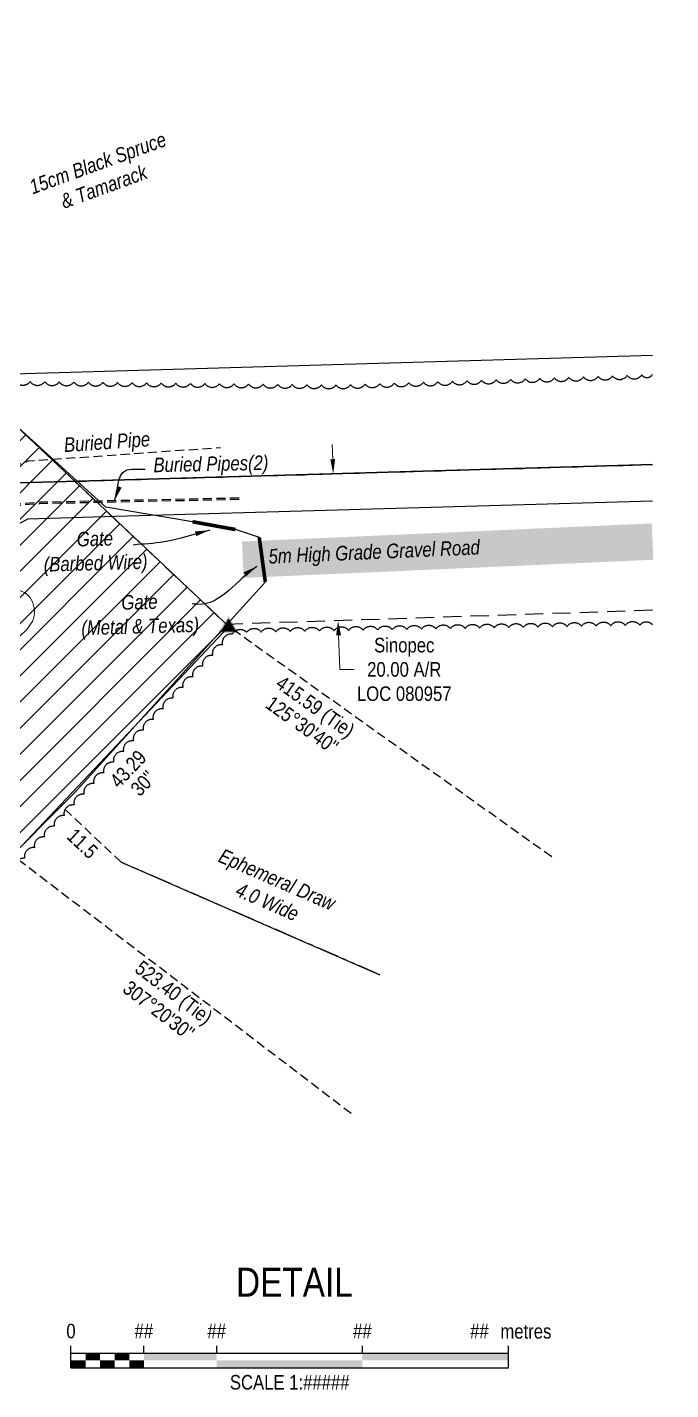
# Model space of a CAD drawing. Extents: x 646708 to 649214, y 5756446 to 5758611.
# Drawn here: x 648772 to 649214, y 5756510 to 5757446 of the extents above; entities that cross this region are included whole.
import ezdxf
from ezdxf.enums import TextEntityAlignment as Align

# ---------------------------------------------------------------- set-up
doc = ezdxf.new("R2010")
doc.units = 0
doc.header["$LTSCALE"] = 5
for name, pattern in [('0', [1, 1, 0]), ('foc-ACCESSROAD', [3.75, 2.5, -1.25]), ('foc-TIELINE', [1.875, 1.25, -0.625]), ('foc-TOPO-ephemeral', [6.25, 3.125, -0.625, 0.625, -0.625, 0.625, -0.625]), ('UG_PIPE', [1.875, 1.25, -0.625])]:
    doc.linetypes.add(name, pattern=pattern)
for name, color, linetype in [('AS-FENCE', 48, 'foc-FENCE'), ('AS-PIPE-UG', 44, 'UG_PIPE'), ('AS-PIPE-UG-T', 44, 'Continuous'), ('AS-ROADS', 254, 'Continuous'), ('C-AR', 13, 'foc-ACCESSROAD'), ('C-RW', 13, 'Continuous'), ('DETAIL-T', 7, 'Continuous'), ('L-2', 7, 'Continuous'), ('L-BD', 7, 'Continuous'), ('L-MON', 1, 'Continuous'), ('L-TIE', 7, 'foc-TIELINE'), ('P-PROPOSED', 10, 'Continuous'), ('P-PROPOSED-EXISTING-H', 59, 'Continuous'), ('T-BUSH', 110, '0'), ('T-BUSH-T', 110, 'Continuous'), ('T-DRAW', 143, 'foc-TOPO-ephemeral'), ('T-TIE', 201, 'foc-TIELINE'), ('T-WATER-T', 170, 'Continuous')]:
    doc.layers.add(name, color=color, linetype=linetype)
for name, color, linetype, lineweight in [('AS-GENERAL', 48, 'Continuous', 18), ('C-AR-T', 13, 'Continuous', 9), ('T-TEXT', 48, 'Continuous', 18), ('T-TIE-T', 201, 'Continuous', 18)]:
    doc.layers.add(name, color=color, linetype=linetype, lineweight=lineweight)
doc.styles.add('80', font='ARIALN.TTF', dxfattribs={"height": 10})
doc.styles.add('80CG', font='ARIALN.TTF', dxfattribs={"height": 10})
doc.styles.add('80L', font='ARIALN.TTF', dxfattribs={"height": 10})
doc.styles.add('80LS', font='ARIALNI.TTF', dxfattribs={"height": 10})
doc.styles.add('foc-LtypeFont', font='ARIALN.TTF', dxfattribs={"height": 7.35})
doc.linetypes.add('foc-FENCE', pattern='A,10,-1,["X",foc-LtypeFont,S=0.2,R=0,X=-0.625,Y=-0.75],-1.24', length=12.24)
doc.linetypes.add('foc-TOPO-flowdirection-NOLINE', pattern='A,0,[">",foc-LtypeFont,S=0.3,R=0,X=0,Y=-0.945],-20,[">",foc-LtypeFont,S=0.3,R=0,X=0,Y=-0.945],0', length=20)
doc.dimstyles.new('Compass 5 000', dxfattribs={"dimscale": 5, "dimtxt": 9, "dimasz": 2, "dimexe": 0.2, "dimexo": 0.0625, "dimgap": 0.5, "dimtad": 0, "dimtih": 1, "dimtoh": 1, "dimzin": 0, "dimdsep": 46, "dimtxsty": '80CG', "dimcen": 0.1, "dimse1": 1, "dimse2": 1, "dimclrd": 256, "dimclrt": 256, "dimaunit": 1, "dimadec": 4, "dimazin": 0, "dimtfac": 0.06, "dimtofl": 0, "dimtmove": 0, "dimatfit": 1, "dimfxl": 0.2, "dimtolj": 1, "dimtzin": 0, "dimlwd": -1, "dimarcsym": 0})

# ---------------------------------------------------------------- blocks, each defined once
blk = doc.blocks.new('STRIA')
blk.add_hatch(color=255).paths.add_polyline_path([(-0.04, 1.52), (-1.47, -0.87), (1.39, -0.87)])
blk = doc.blocks.new('STRIAA')
blk.add_blockref('STRIA', (0, 0))
blk = doc.blocks.new('STRIB')
at = {"color": 1}
blk.add_solid([(-1.12, -0.67), (-0.04, 1.13), (1.04, -0.67)], dxfattribs=at)
blk = doc.blocks.new('STRIBB')
blk.add_blockref('STRIB', (0, 0))
blk = doc.blocks.new('STRICC')
for name in ['STRIAA', 'STRIBB']:
    blk.add_blockref(name, (0, 0))
blk = doc.blocks.new('fdspike')
blk.add_blockref('STRICC', (0, 0))
blk = doc.blocks.new('*D425')
at = {"layer": 'C-AR-T', "transparency": 16777216}
for p, q in [((648981.75, 5757149.25), (648981.42, 5757159.24)), ((648985.77, 5757028.27), (648986.55, 5757004.74)), ((648986.55, 5757004.74), (648996.55, 5757004.74))]:
    blk.add_line(p, q, dxfattribs=at)
for points in [[(648983.42, 5757149.3), (648980.09, 5757149.19), (648982.09, 5757139.25)], [(648987.43, 5757028.32), (648984.1, 5757028.21), (648985.43, 5757038.26)]]:
    blk.add_solid(points, dxfattribs=at)
at = {"layer": 'C-AR-T', "transparency": 16777216, "insert": (649030.85, 5757004.74), "char_height": 10, "attachment_point": 5, "style": '80CG'}
blk.add_mtext('\\A1;Sinopec\\P20.00 A/R\\PLOC 080957', dxfattribs=at)
blk = doc.blocks.new('*U316')
at = {"color": 0}
for p, q in [((-150, 0), (-150, 15)), ((-150, 10), (150.24, 10)), ((-100, 10), (-100, 15)), ((-50, 10), (-50, 15)), ((50, 10), (50, 15)), ((150.24, 0), (150.24, 15)), ((-150, 0), (150.24, 0))]:
    blk.add_line(p, q, dxfattribs=at)
for points in [[(-140, 10), (-130, 10), (-140, 5), (-130, 5)], [(-120, 10), (-110, 10), (-120, 5), (-110, 5)], [(-100, 10), (-50, 10), (-100, 5), (-50, 5)], [(50, 10), (150.24, 10), (50, 5), (150.24, 5)], [(-150, 5), (-140, 5), (-150, 0), (-140, 0)], [(-130, 5), (-120, 5), (-130, 0), (-120, 0)], [(-110, 5), (-100, 5), (-110, 0), (-100, 0)], [(-50, 5), (50, 5), (-50, 0), (50, 0)]]:
    blk.add_solid(points, dxfattribs=at)
at = {"color": 0, "style": '80'}
blk.add_text('metres', height=10, dxfattribs=at).set_placement((162.24, 20), align=Align.CENTER)
at = {"color": 0, "char_height": 10, "style": '80'}
for s, insert, attachment_point in [('0', (-150, 30.21), 2), ('##', (-100, 30.21), 2), ('##', (-50, 30.21), 2), ('##', (50, 30.21), 2), ('##', (136.7, 30.22), 3), ('SCALE 1:#####', (0.12, -5), 2)]:
    blk.add_mtext(s, dxfattribs=dict(at, insert=insert, attachment_point=attachment_point))

msp = doc.modelspace()

# ---------------------------------------------------------------- hatches: boundary and pattern name
at = {"layer": 'P-PROPOSED-EXISTING-H'}
h = msp.add_hatch(dxfattribs=at)
h.set_pattern_fill('ANSI31', color=256, scale=3.998714, style=0)
h.set_pattern_definition([(45, (-71.587, 3109.071), (-8.97736888, 8.97736888), [])])
h.paths.add_polyline_path([(648474.217, 5757445.962), (648910.44, 5757034.285), (648498.764, 5756598.062), (648062.54, 5757009.738)])

# ---------------------------------------------------------------- linework, layer by layer
at = {"layer": 'AS-FENCE', "flags": 128}
msp.add_lwpolyline([(648931.465, 5757095.41), (648915.09, 5757100.85), (648885.54, 5757106.16), (648825.96, 5757116.36), (648570.795, 5757348.35), (648531.14, 5757389.715), (648464.15, 5757417.485), (648094.035, 5757033.475), (648137.76, 5756946.595), (648371.68, 5756727.01), (648486.425, 5756635.935), (648593.03, 5756707.84), (648804.605, 5756919.945), (648935.69, 5757064.965)], dxfattribs=at)
at = {"layer": 'AS-GENERAL', "const_width": 2.499, "flags": 128}
for points in [[(648915.06, 5757100.89), (648885.55, 5757106.265)], [(648935.46, 5757065.01), (648931.33, 5757095.415)]]:
    msp.add_lwpolyline(points, dxfattribs=at)
at = {"layer": 'AS-GENERAL', "flags": 128}
msp.add_lwpolyline([(648771.8, 5757032.33), (648775.815, 5757038.21, 0.2120161), (648775.19, 5757052.175, 0.2729712), (648763.96, 5757059.46, 0.1258299), (648750.75, 5757056.065), (648693.76, 5757002.035, 0.0772778), (648689.84, 5756996.13, 0.1566168), (648690.49, 5756982.205, 0.2737073), (648702.05, 5756974.625, 0.1387525), (648715.02, 5756978.22)], format="xyb", close=True, dxfattribs=at)
at = {"layer": 'AS-PIPE-UG', "flags": 128}
for points in [[(648666.385, 5757057.09), (648708.69, 5757096.04), (648734.525, 5757128.015), (648743.22, 5757137.07), (648772.77, 5757148.005), (648904.695, 5757157.3)], [(648917.49, 5757122.515), (648780.57, 5757119.595), (648738.075, 5757116.01), (648695.02, 5757098.06), (648661.46, 5757062.455)], [(648917.512, 5757121.516), (648780.623, 5757118.597), (648738.315, 5757115.027), (648695.602, 5757097.22), (648662.188, 5757061.77)]]:
    msp.add_lwpolyline(points, dxfattribs=at)
at = {"layer": 'AS-ROADS', "const_width": 24.992, "flags": 128}
msp.add_lwpolyline([(649201.264, 5757092.599), (648920.08, 5757080.155)], dxfattribs=at)
at = {"layer": 'C-AR', "flags": 128}
msp.add_lwpolyline([(649201.264, 5757045.418), (648908.794, 5757035.722), (648804.669, 5757134.005), (649201.264, 5757145.524)], dxfattribs=at)
at = {"layer": 'C-RW', "flags": 128}
for points in [[(649201.264, 5757145.524), (648807.022, 5757134.073), (648765.922, 5757132.882), (648465.582, 5756976.945), (648430.999, 5757043.558), (648735.443, 5757201.614), (648746.581, 5757207.4), (649201.264, 5757220.607)], [(649201.264, 5757120.497), (648832.76, 5757109.793), (648772.371, 5757108.04), (648477.109, 5756954.744), (648465.582, 5756976.945), (648765.922, 5757132.882), (648807.022, 5757134.073), (649201.264, 5757145.524)]]:
    msp.add_lwpolyline(points, dxfattribs=at)
at = {"layer": 'L-TIE', "flags": 128}
for points in [[(649132.06, 5756876.002), (648910.44, 5757034.185)], [(648994.433, 5756699.685), (648761.87, 5756877.13)]]:
    msp.add_lwpolyline(points, dxfattribs=at)
at = {"layer": 'P-PROPOSED'}
msp.add_lwpolyline([(648474.161, 5757445.931), (648062.485, 5757009.707), (648305.654, 5756780.205, 0.4630413), (648471.981, 5756623.237), (648498.764, 5756598.062), (648910.385, 5757034.255)], format="xyb", close=True, dxfattribs=at)
at = {"layer": 'T-BUSH', "flags": 128}
for points in [[(648465.16, 5757437.556, -0.5205671), (648458.209, 5757430.37, -0.5205671), (648451.259, 5757423.185, -0.5205671), (648444.308, 5757416, -0.5205671), (648437.358, 5757408.815, -0.5205671), (648430.407, 5757401.63, -0.5205671), (648423.457, 5757394.444, -0.5205671), (648416.507, 5757387.259, -0.5205671), (648409.556, 5757380.074, -0.5205671), (648402.606, 5757372.889, -0.5205671), (648395.655, 5757365.704, -0.5205671), (648388.705, 5757358.519, -0.5205671), (648381.754, 5757351.333, -0.5205671), (648374.804, 5757344.148, -0.5205671), (648367.853, 5757336.963, -0.5205671), (648360.903, 5757329.778, -0.5205671), (648353.952, 5757322.593, -0.5205671), (648347.002, 5757315.407, -0.5205671), (648340.051, 5757308.222, -0.5205671), (648333.101, 5757301.037, -0.5205671), (648326.151, 5757293.852, -0.5205671), (648319.2, 5757286.667, -0.5205671), (648312.25, 5757279.482, -0.5205671), (648305.299, 5757272.296, -0.5205671), (648298.349, 5757265.111, -0.5205671), (648291.398, 5757257.926, -0.5205671), (648284.448, 5757250.741, -0.5205671), (648277.497, 5757243.556, -0.5205671), (648270.547, 5757236.37, -0.5205671), (648263.596, 5757229.185, -0.5205671), (648256.646, 5757222, -0.5205671), (648249.696, 5757214.815, -0.5205671), (648242.77, 5757207.605, -0.5205671), (648235.845, 5757200.396, -0.5205671), (648228.919, 5757193.187, -0.5205671), (648221.994, 5757185.977, -0.5205671), (648215.069, 5757178.768, -0.5205671), (648208.143, 5757171.559, -0.5205671), (648201.218, 5757164.349, -0.5205671), (648194.292, 5757157.14, -0.5205671), (648187.367, 5757149.931, -0.5205671), (648180.442, 5757142.721, -0.5205671), (648173.516, 5757135.512, -0.5205671), (648166.591, 5757128.303, -0.5205671), (648159.665, 5757121.093, -0.5205671), (648152.74, 5757113.884, -0.5205671), (648145.815, 5757106.675, -0.5205671), (648138.889, 5757099.465, -0.5205671), (648131.964, 5757092.256, -0.5205671), (648125.038, 5757085.047, -0.5205671), (648118.113, 5757077.837, -0.5205671), (648111.188, 5757070.628, -0.5205671), (648104.262, 5757063.419, -0.5205671), (648097.337, 5757056.21, -0.5205671), (648090.411, 5757049, -0.5205671), (648083.486, 5757041.791, -0.5205671), (648086.326, 5757033.055, -0.5205671), (648090.721, 5757024.077, -0.5205671), (648095.117, 5757015.098, -0.5205671), (648099.512, 5757006.119, -0.5205671), (648103.907, 5756997.141, -0.5205671), (648108.303, 5756988.162, -0.5205671), (648112.698, 5756979.183, -0.5205671), (648117.093, 5756970.204, -0.5205671), (648121.489, 5756961.226, -0.5205671), (648125.884, 5756952.247, -0.5205671), (648130.28, 5756943.268, -0.5205671), (648135.586, 5756934.896, -0.5205671), (648142.171, 5756927.375, -0.5205671), (648148.757, 5756919.854, -0.5205671), (648155.343, 5756912.333, -0.5205671), (648161.928, 5756904.812, -0.5205671), (648168.514, 5756897.291, -0.5205671), (648175.099, 5756889.77, -0.5205671), (648181.685, 5756882.249, -0.5205671), (648188.271, 5756874.728, -0.5205671), (648194.856, 5756867.207, -0.5205671), (648201.442, 5756859.686, -0.5205671), (648208.027, 5756852.165, -0.5205671), (648213.809, 5756844.093, -0.5205671), (648218.444, 5756835.236, -0.5205671), (648223.079, 5756826.378, -0.5205671), (648227.714, 5756817.521, -0.5205671), (648232.349, 5756808.663, -0.5205671), (648236.984, 5756799.806, -0.5205671), (648241.618, 5756790.949, -0.5205671), (648246.253, 5756782.091, -0.5205671), (648250.888, 5756773.234, -0.5205671), (648255.523, 5756764.377, -0.5205671), (648260.158, 5756755.519, -0.5205671), (648264.793, 5756746.662, -0.5205671), (648269.428, 5756737.804, -0.5205671), (648276.284, 5756731.156, -0.5205671), (648285.115, 5756726.47, -0.5205671), (648293.946, 5756721.784, -0.5205671), (648302.776, 5756717.099, -0.5205671), (648311.607, 5756712.413, -0.5205671), (648320.437, 5756707.727, -0.5205671), (648329.268, 5756703.041, -0.5205671), (648338.099, 5756698.356, -0.5205671), (648346.929, 5756693.67, -0.5205671), (648355.76, 5756688.984, -0.5205671), (648364.59, 5756684.298, -0.5205671), (648373.421, 5756679.613, -0.5205671), (648382.252, 5756674.927, -0.5205671), (648391.082, 5756670.241, -0.5205671), (648399.913, 5756665.555, -0.5205671), (648408.743, 5756660.87, -0.5205671), (648417.574, 5756656.184, -0.5205671), (648426.405, 5756651.498, -0.5205671), (648435.235, 5756646.812, -0.5205671), (648444.066, 5756642.127, -0.5205671), (648452.896, 5756637.441, -0.5205671), (648461.727, 5756632.755, -0.5205671), (648470.558, 5756628.07, -0.5205671), (648479.388, 5756623.384, -0.5205671), (648488.219, 5756618.698, -0.5205671), (648496.891, 5756619.768, -0.5205671), (648505.45, 5756624.933, -0.5205671), (648514.008, 5756630.099, -0.5205671), (648522.567, 5756635.264, -0.5205671), (648531.126, 5756640.429, -0.5205671), (648539.685, 5756645.595, -0.5205671), (648548.244, 5756650.76, -0.5205671), (648556.803, 5756655.926, -0.5205671), (648565.362, 5756661.091, -0.5205671), (648573.92, 5756666.256, -0.5205671), (648582.479, 5756671.422, -0.5205671), (648591.038, 5756676.587, -0.5205671), (648599.597, 5756681.753, -0.5205671), (648608.156, 5756686.918, -0.5205671), (648616.715, 5756692.084, -0.5205671), (648624.91, 5756697.65, -0.5205671), (648630.89, 5756705.661, -0.5205671), (648636.869, 5756713.673, -0.5205671), (648642.849, 5756721.684, -0.5205671), (648648.828, 5756729.695, -0.5205671), (648654.808, 5756737.706, -0.5205671), (648660.787, 5756745.718, -0.5205671), (648666.767, 5756753.729, -0.5205671), (648672.747, 5756761.74, -0.5205671), (648678.726, 5756769.752, -0.5205671), (648684.706, 5756777.763, -0.5205671), (648690.685, 5756785.774, -0.5205671), (648696.665, 5756793.785, -0.5205671), (648702.644, 5756801.797, -0.5205671), (648709.361, 5756809.195, -0.5205671), (648716.151, 5756816.532, -0.5205671), (648722.94, 5756823.87, -0.5205671), (648729.73, 5756831.207, -0.5205671), (648736.519, 5756838.544, -0.5205671), (648743.309, 5756845.882, -0.5205671), (648750.099, 5756853.219, -0.5205671), (648756.888, 5756860.556, -0.5205671), (648763.678, 5756867.894, -0.5205671), (648770.468, 5756875.231, -0.5205671), (648777.257, 5756882.568, -0.5205671), (648784.047, 5756889.906, -0.5205671), (648790.837, 5756897.243, -0.5205671), (648797.626, 5756904.58, -0.5205671), (648804.416, 5756911.918, -0.5205671), (648811.205, 5756919.255, -0.5205671), (648817.995, 5756926.592, -0.5205671), (648824.785, 5756933.93, -0.5205671), (648831.574, 5756941.267, -0.5205671), (648838.364, 5756948.604, -0.5205671), (648845.154, 5756955.942, -0.5205671), (648851.943, 5756963.279, -0.5205671), (648858.733, 5756970.616, -0.5205671), (648865.523, 5756977.954, -0.5205671), (648872.312, 5756985.291, -0.5205671), (648879.102, 5756992.628, -0.5205671), (648885.891, 5756999.966, -0.5205671), (648892.681, 5757007.303, -0.5205671), (648899.471, 5757014.64, -0.5205671), (648906.26, 5757021.978, -0.5205671), (648913.05, 5757029.315, -0.5205671), (648922.683, 5757030.306, -0.5205671), (648932.678, 5757030.487, -0.5205671), (648942.673, 5757030.668, -0.5205671), (648952.668, 5757030.849, -0.5205671), (648962.663, 5757031.03, -0.5205671), (648972.658, 5757031.211, -0.5205671), (648982.653, 5757031.392, -0.5205671), (648992.649, 5757031.573, -0.5205671), (649002.644, 5757031.754, -0.5205671), (649012.639, 5757031.935, -0.5205671), (649022.634, 5757032.116, -0.5205671), (649032.629, 5757032.297, -0.5205671), (649042.624, 5757032.478, -0.5205671), (649052.619, 5757032.659, -0.5205671), (649062.615, 5757032.84, -0.5205671), (649072.61, 5757033.021, -0.5205671), (649082.605, 5757033.202, -0.5205671), (649092.6, 5757033.383, -0.5205671), (649102.595, 5757033.564, -0.5205671), (649112.59, 5757033.745, -0.5205671), (649122.585, 5757033.926, -0.5205671), (649132.581, 5757034.107, -0.5205671), (649142.576, 5757034.288, -0.5205671), (649152.571, 5757034.469, -0.5205671), (649162.566, 5757034.65, -0.5205671), (649172.561, 5757034.831, -0.5205671), (649182.556, 5757035.012, -0.5205671), (649192.551, 5757035.193, -0.5205671), (649201.318, 5757035.352, -0.5205671)], [(648468.672, 5757438.062, 0.5205671), (648476.51, 5757431.857, 0.5205671), (648484.348, 5757425.652, 0.5205671), (648492.186, 5757419.447, 0.5205671), (648500.024, 5757413.242, 0.5205671), (648507.862, 5757407.038, 0.5205671), (648515.7, 5757400.833, 0.5205671), (648523.538, 5757394.628, 0.5205671), (648531.376, 5757388.423, 0.5205671), (648539.214, 5757382.218, 0.5205671), (648547.053, 5757376.013, 0.5205671), (648554.891, 5757369.808, 0.5205671), (648562.729, 5757363.604, 0.5205671), (648570.567, 5757357.399, 0.5205671), (648578.405, 5757351.194, 0.5205671), (648586.243, 5757344.989, 0.5205671), (648594.081, 5757338.784, 0.5205671), (648601.919, 5757332.579, 0.5205671), (648609.757, 5757326.375, 0.5205671), (648617.595, 5757320.17, 0.5205671), (648625.433, 5757313.965, 0.5205671), (648633.271, 5757307.76, 0.5205671), (648641.11, 5757301.555, 0.5205671), (648648.948, 5757295.35, 0.5205671), (648656.712, 5757289.057, 0.5205671), (648664.212, 5757282.447, 0.5205671), (648671.711, 5757275.837, 0.5205671), (648679.211, 5757269.227, 0.5205671), (648686.71, 5757262.617, 0.5205671), (648694.21, 5757256.007, 0.5205671), (648701.71, 5757249.397, 0.5205671), (648709.209, 5757242.787, 0.5205671), (648716.709, 5757236.177, 0.5205671), (648724.208, 5757229.567, 0.5205671), (648731.708, 5757222.957, 0.5205671), (648739.207, 5757216.347, 0.5205671), (648746.707, 5757209.737, 0.5205671), (648754.207, 5757203.127, 0.5205671), (648764.089, 5757202.718, 0.5205671), (648774.085, 5757202.605, 0.5205671), (648784.081, 5757202.491, 0.5205671), (648794.078, 5757202.377, 0.5205671), (648804.074, 5757202.264, 0.5205671), (648814.07, 5757202.15, 0.5205671), (648824.066, 5757202.037, 0.5205671), (648834.062, 5757201.923, 0.5205671), (648844.058, 5757201.81, 0.5205671), (648854.054, 5757201.696, 0.5205671), (648864.051, 5757201.582, 0.5205671), (648874.047, 5757201.469, 0.5205671), (648884.043, 5757201.355, 0.5205671), (648894.039, 5757201.242, 0.5205671), (648904.035, 5757201.128, 0.5205671), (648914.031, 5757201.014, 0.5205671), (648924.027, 5757200.901, 0.5205671), (648934.024, 5757200.787, 0.5205671), (648944.02, 5757200.674, 0.5205671), (648954.016, 5757200.56, 0.5205671), (648964.012, 5757200.447, 0.5205671), (648974.008, 5757200.333, 0.5205671), (648984.004, 5757200.219, 0.5205671), (648993.996, 5757200.494, 0.5205671), (649003.987, 5757200.825, 0.5205671), (649013.979, 5757201.156, 0.5205671), (649023.97, 5757201.487, 0.5205671), (649033.961, 5757201.818, 0.5205671), (649043.953, 5757202.149, 0.5205671), (649053.944, 5757202.48, 0.5205671), (649063.935, 5757202.811, 0.5205671), (649073.927, 5757203.142, 0.5205671), (649083.918, 5757203.473, 0.5205671), (649093.909, 5757203.804, 0.5205671), (649103.9, 5757204.135, 0.5205671), (649113.892, 5757204.466, 0.5205671), (649123.883, 5757204.797, 0.5205671), (649133.874, 5757205.128, 0.5205671), (649143.866, 5757205.459, 0.5205671), (649153.857, 5757205.79, 0.5205671), (649163.848, 5757206.121, 0.5205671), (649173.84, 5757206.452, 0.5205671), (649183.831, 5757206.784, 0.5205671), (649193.822, 5757207.115, 0.5205671), (649201.165, 5757207.358, 0.5205671)]]:
    msp.add_lwpolyline(points, format="xyb", dxfattribs=at)
at = {"layer": 'T-DRAW', "flags": 128}
msp.add_lwpolyline([(649014.05, 5756795.07), (648836.5, 5756872.39)], dxfattribs=at)
at = {"layer": 'T-DRAW', "linetype": 'foc-TOPO-flowdirection-NOLINE', "flags": 128}
msp.add_lwpolyline([(648836.5, 5756872.39), (649014.05, 5756795.07)], dxfattribs=at)
at = {"layer": 'T-TIE', "flags": 128}
msp.add_lwpolyline([(648836.5, 5756872.39), (648794.797, 5756911.747)], dxfattribs=at)

# ---------------------------------------------------------------- block references
at = {"layer": 'L-2'}
msp.add_blockref('*U316', (648952.106, 5756525.098), dxfattribs=at)
at = {"layer": 'L-MON', "xscale": 4.998392450000005, "yscale": 4.998392450000005, "zscale": 4.998392450000005}
msp.add_blockref('fdspike', (648910.44, 5757034.185), dxfattribs=at)

# ---------------------------------------------------------------- texts
at = {"layer": 'AS-GENERAL', "char_height": 9.99678, "attachment_point": 2, "style": '80LS'}
for s, insert, width, rotation in [('Gate\\P(Barbed Wire)', (648818.364, 5757099.597), 72.04818, 1.663799), ('Gate\\P(Metal & Texas)', (648848.949, 5757056.122), 80.26518, 1.663835)]:
    msp.add_mtext(s, dxfattribs=dict(at, insert=insert, width=width, rotation=rotation))
at = {"layer": 'AS-PIPE-UG-T', "style": '80LS'}
for s, rotation, p in [('Buried Pipe', 4.030211, (648826.833, 5757161.113)), ('Buried Pipes(2)', 1.221723, (648898.14, 5757146.079))]:
    msp.add_text(s, height=9.99678, rotation=rotation, dxfattribs=at).set_placement(p, align=Align.MIDDLE_CENTER)
at = {"layer": 'DETAIL-T', "color": 3, "insert": (648787.651, 5756593.842), "char_height": 20, "width": 333.05878, "attachment_point": 1, "style": '80CG'}
msp.add_mtext('\\pi127.72;DETAIL', dxfattribs=at)
at = {"layer": 'L-BD', "style": '80L'}
for s, height, rotation, p in [('415.59 (Tie)', 9.99678, 324.4823, (648969.101, 5756978.244)), ("125°30'40''", 9.99678, 324.4823, (648960.825, 5756966.65)), ('43.29', 9.9968, 46.6583, (648841.238, 5756936.412)), ("30''", 9.9968, 46.6583, (648851.598, 5756926.635)), ("307°20'30''", 9.99678, 322.6564, (648862.38, 5756770.577))]:
    msp.add_text(s, height=height, rotation=rotation, dxfattribs=at).set_placement(p, align=Align.MIDDLE)
at = {"layer": 'T-BUSH-T', "insert": (648769.356, 5757339.393), "char_height": 9.99678, "attachment_point": 1, "rotation": 20, "style": '80LS'}
msp.add_mtext_dynamic_manual_height_columns('\\pi0.066332; 15cm Black Spruce \\P\\pi20.128;& Tamarack', width=101.69618, gutter_width=50, heights=[0], dxfattribs=at)
at = {"layer": 'T-TEXT', "style": '80LS'}
msp.add_text('5m High Grade Gravel Road', height=9.99678, rotation=2.533937, dxfattribs=at).set_placement((649010.188, 5757085.644), align=Align.MIDDLE_CENTER)
at = {"layer": 'T-TIE-T', "style": '80L'}
msp.add_text('11.5', height=9.9968, rotation=316.658301, dxfattribs=at).set_placement((648809.943, 5756885.188), align=Align.MIDDLE)
at = {"layer": 'T-WATER-T', "insert": (648945.593, 5756865.072), "char_height": 9.99678, "width": 85.93184, "attachment_point": 2, "rotation": 336.467695, "style": '80LS'}
msp.add_mtext('Ephemeral Draw 4.0 Wide', dxfattribs=at)

# ---------------------------------------------------------------- dimensions: what is measured, and where the dimension line sits
at = {"layer": 'C-AR-T'}
dim = msp.add_linear_dim(base=(648985.434, 5757038.263), p1=(648958.976, 5757138.487), p2=(648962.325, 5757037.497), angle=271.898826, text='Sinopec\\P20.00 A/R\\PLOC 080957', dimstyle='Compass 5 000', dxfattribs=at)
dim.commit()
dim.dimension.update_dxf_attribs({"geometry": '*D425', "text_midpoint": (649030.847, 5757004.736), "dimtype": 161})

# ---------------------------------------------------------------- leaders
at = {"layer": 'AS-GENERAL', "path_type": 1}
for points in [[(648897.333, 5757100.478), (648866.001, 5757092.386), (648844.878, 5757090.275)], [(648929.721, 5757075.497), (648889.236, 5757049.459), (648885.363, 5757049.811)]]:
    msp.add_leader(points, dimstyle='Compass 5 000', override={"dimgap": 0.5, "dimtad": 0}, dxfattribs=at)
at = {"layer": 'AS-PIPE-UG-T', "path_type": 1}
msp.add_leader([(648831.991, 5757120.84), (648839.233, 5757141.238), (648853.058, 5757142.335)], dimstyle='Compass 5 000', override={"dimgap": 0.5, "dimtad": 0}, dxfattribs=at)

# ---------------------------------------------------------------- next in the draw order: texts
at = {"layer": 'L-BD', "insert": (648875.718, 5756786.805), "char_height": 9.99678, "width": 61.15127, "attachment_point": 2, "rotation": 322.6564, "style": '80L', "bg_fill": 3, "box_fill_scale": 1.15, "bg_fill_color": 256, "bg_fill_true_color": 256, "bg_fill_transparency": 0}
msp.add_mtext('523.40 (Tie)', dxfattribs=at)

doc.saveas('drawing.dxf')
